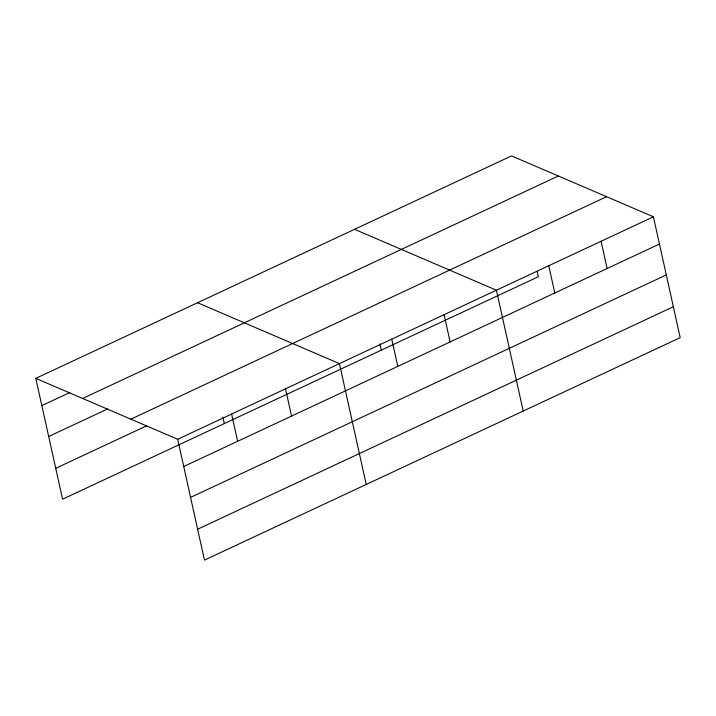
<?xml version="1.0" encoding="UTF-8"?>
<svg xmlns="http://www.w3.org/2000/svg" width="716" height="716" viewBox="0 0 716 716"><rect width="100%" height="100%" fill="white"/><g stroke="black" fill="none" stroke-linecap="round" stroke-linejoin="round"><path stroke-width="1.07" d="M35.8 378.37L511.528 155.9L653.413 216.796L680.2 337.63L204.472 560.1L177.684 439.257L35.8 378.37L62.587 499.204L538.316 276.743L537.134 271.418M41.841 405.605L69.792 392.538M82.617 398.463L558.346 176.002M48.688 436.491L107.597 408.952M130.867 419.164L606.586 196.703M55.741 468.318L146.601 425.832M177.684 439.257L653.413 216.796M183.726 466.501L659.454 244.04M190.572 497.387L666.301 274.926M197.625 529.213L673.353 306.743M354.536 229.317L496.421 290.204L523.208 411.047M197.544 302.725L339.429 363.621L366.225 484.455M601.082 241.265L607.123 268.509M548.751 265.734L554.793 292.978M444.09 314.682L450.131 341.917M391.759 339.151L397.801 366.395M379.91 343.77L381.324 350.16M285.514 388.833L291.555 416.077M231.599 414.045L237.64 441.289M222.918 417.177L224.341 423.568"/></g></svg>
